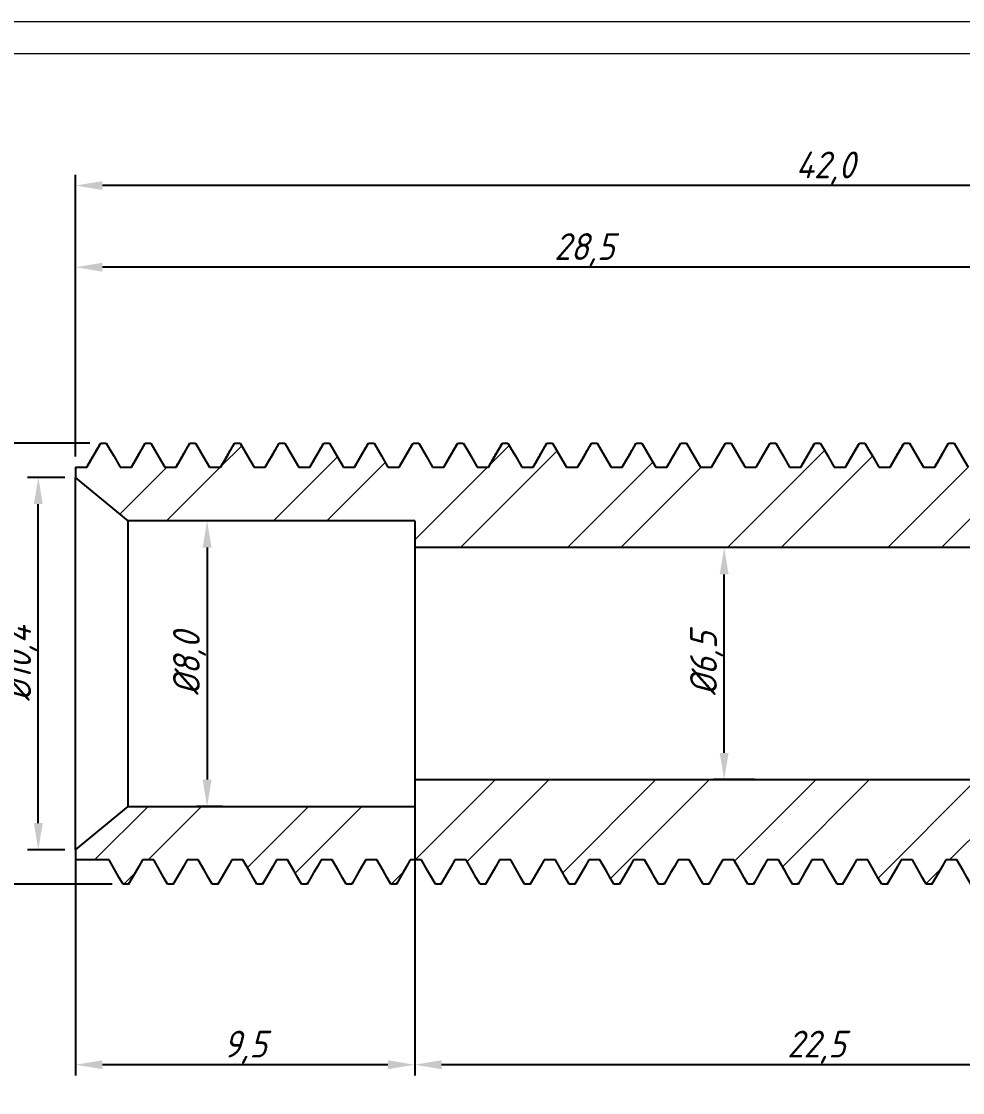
# Model space of a CAD drawing. Header units: millimetres. Extents: x 882 to 1669, y 471 to 913.
# Drawn here: x 916.48 to 942.84, y 504.34 to 534.34 of the extents above; entities that cross this region are included whole.
import ezdxf

# ---------------------------------------------------------------- set-up
doc = ezdxf.new("R2010")
doc.units = ezdxf.units.MM
doc.linetypes.add('SLD-Solid', pattern=[0])
doc.styles.add('GENISO', font='geniso.shx', dxfattribs={"oblique": 15})
doc.dimstyles.new('Scale', dxfattribs={"dimscale": 0.3, "dimtxt": 2.5, "dimasz": 2.5, "dimexe": 1, "dimexo": 1, "dimgap": 0.2, "dimtad": 1, "dimdec": 1, "dimzin": 0, "dimtxsty": 'GENISO', "dimcen": 2.5, "dimclrd": 1, "dimclre": 1, "dimclrt": 7, "dimadec": 0, "dimazin": 0, "dimtfac": 1, "dimtdec": 1, "dimtmove": 0, "dimatfit": 3, "dimfxl": 1, "dimtzin": 0, "dimlwd": -1, "dimlwe": -1, "dimarcsym": 0})
pattern_1 = [(45, (877.163, 469.484), (-2.24506, 2.24506), []), (45, (878.6596, 469.484), (-2.24506, 2.24506), [])]

# ---------------------------------------------------------------- blocks, each defined once
blk = doc.blocks.new('*D123')
at = {"color": 1, "transparency": 16777216}
for p, q in [((917.999, 522.154), (917.999, 530.043)), ((959.999, 526.154), (959.999, 530.043)), ((959.249, 529.743), (918.749, 529.743))]:
    blk.add_line(p, q, dxfattribs=at)
for points in [[(918.749, 529.868), (918.749, 529.618), (917.999, 529.743)], [(959.249, 529.868), (959.249, 529.618), (959.999, 529.743)]]:
    blk.add_solid(points, dxfattribs=at)
at = {"layer": 'Defpoints', "color": 0, "transparency": 16777216}
for p in [(917.999, 529.743), (959.999, 525.854), (917.999, 521.854)]:
    blk.add_point(p, dxfattribs=at)
at = {"color": 7, "transparency": 16777216, "insert": (938.999, 530.234), "char_height": 0.75, "attachment_point": 5, "style": 'GENISO'}
blk.add_mtext('42,0', dxfattribs=at)
blk = doc.blocks.new('*D122')
at = {"color": 1, "transparency": 16777216}
for p, q in [((917.999, 522.154), (917.999, 527.756)), ((946.499, 526.154), (946.499, 527.756)), ((945.749, 527.456), (918.749, 527.456))]:
    blk.add_line(p, q, dxfattribs=at)
for points in [[(918.749, 527.581), (918.749, 527.331), (917.999, 527.456)], [(945.749, 527.581), (945.749, 527.331), (946.499, 527.456)]]:
    blk.add_solid(points, dxfattribs=at)
at = {"layer": 'Defpoints', "color": 0, "transparency": 16777216}
for p in [(917.999, 527.456), (946.499, 525.854), (917.999, 521.854)]:
    blk.add_point(p, dxfattribs=at)
at = {"color": 7, "transparency": 16777216, "insert": (932.249, 527.947), "char_height": 0.75, "attachment_point": 5, "style": 'GENISO'}
blk.add_mtext('28,5', dxfattribs=at)
blk = doc.blocks.new('*D125')
at = {"color": 1, "transparency": 16777216}
for p, q in [((918.402, 522.53), (914.515, 522.53)), ((914.815, 510.927), (914.815, 521.78)), ((919.027, 510.177), (914.515, 510.177))]:
    blk.add_line(p, q, dxfattribs=at)
for points in [[(914.69, 521.78), (914.94, 521.78), (914.815, 522.53)], [(914.69, 510.927), (914.94, 510.927), (914.815, 510.177)]]:
    blk.add_solid(points, dxfattribs=at)
at = {"layer": 'Defpoints', "color": 0, "transparency": 16777216}
for p in [(914.815, 522.53), (918.702, 522.53), (919.327, 510.177)]:
    blk.add_point(p, dxfattribs=at)
at = {"color": 7, "transparency": 16777216, "insert": (914.38, 516.627), "char_height": 0.75, "attachment_point": 5, "rotation": 90, "style": 'GENISO'}
blk.add_mtext('M12x1.25', dxfattribs=at)
blk = doc.blocks.new('*D128')
at = {"color": 1, "transparency": 16777216}
for p, q in [((937.019, 519.604), (935.865, 519.604)), ((936.165, 513.854), (936.165, 518.854)), ((937.019, 513.104), (935.865, 513.104))]:
    blk.add_line(p, q, dxfattribs=at)
for points in [[(936.04, 518.854), (936.29, 518.854), (936.165, 519.604)], [(936.04, 513.854), (936.29, 513.854), (936.165, 513.104)]]:
    blk.add_solid(points, dxfattribs=at)
at = {"layer": 'Defpoints', "color": 0, "transparency": 16777216}
for p in [(936.165, 519.604), (937.319, 519.604), (937.319, 513.104)]:
    blk.add_point(p, dxfattribs=at)
at = {"color": 7, "transparency": 16777216, "insert": (935.674, 516.354), "char_height": 0.75, "attachment_point": 5, "rotation": 90, "style": 'GENISO'}
blk.add_mtext('%%C6,5', dxfattribs=at)
blk = doc.blocks.new('*D129')
at = {"color": 1, "transparency": 16777216}
for p, q in [((922.11, 520.354), (921.382, 520.354)), ((921.682, 519.604), (921.682, 513.104)), ((922.11, 512.354), (921.382, 512.354))]:
    blk.add_line(p, q, dxfattribs=at)
for points in [[(921.557, 519.604), (921.807, 519.604), (921.682, 520.354)], [(921.557, 513.104), (921.807, 513.104), (921.682, 512.354)]]:
    blk.add_solid(points, dxfattribs=at)
at = {"layer": 'Defpoints', "color": 0, "transparency": 16777216}
for p in [(922.41, 520.354), (921.682, 512.354), (922.41, 512.354)]:
    blk.add_point(p, dxfattribs=at)
at = {"color": 7, "transparency": 16777216, "insert": (921.191, 516.354), "char_height": 0.75, "attachment_point": 5, "rotation": 90, "style": 'GENISO'}
blk.add_mtext('%%C8,0', dxfattribs=at)
blk = doc.blocks.new('*D132')
at = {"color": 1, "transparency": 16777216}
for p, q in [((927.499, 512.054), (927.499, 504.819)), ((917.999, 510.837), (917.999, 504.819)), ((926.749, 505.119), (918.749, 505.119))]:
    blk.add_line(p, q, dxfattribs=at)
for points in [[(918.749, 505.244), (918.749, 504.994), (917.999, 505.119)], [(926.749, 505.244), (926.749, 504.994), (927.499, 505.119)]]:
    blk.add_solid(points, dxfattribs=at)
at = {"layer": 'Defpoints', "color": 0, "transparency": 16777216}
for p in [(927.499, 512.354), (917.999, 511.137), (917.999, 505.119)]:
    blk.add_point(p, dxfattribs=at)
at = {"color": 7, "transparency": 16777216, "insert": (922.749, 505.61), "char_height": 0.75, "attachment_point": 5, "style": 'GENISO'}
blk.add_mtext('9,5', dxfattribs=at)
blk = doc.blocks.new('*D134')
at = {"color": 1, "transparency": 16777216}
for p, q in [((927.499, 512.804), (927.499, 504.819)), ((949.999, 512.804), (949.999, 504.819)), ((949.249, 505.119), (928.249, 505.119))]:
    blk.add_line(p, q, dxfattribs=at)
for points in [[(928.249, 505.244), (928.249, 504.994), (927.499, 505.119)], [(949.249, 505.244), (949.249, 504.994), (949.999, 505.119)]]:
    blk.add_solid(points, dxfattribs=at)
at = {"layer": 'Defpoints', "color": 0, "transparency": 16777216}
for p in [(927.499, 513.104), (949.999, 513.104), (927.499, 505.119)]:
    blk.add_point(p, dxfattribs=at)
at = {"color": 7, "transparency": 16777216, "insert": (938.749, 505.61), "char_height": 0.75, "attachment_point": 5, "style": 'GENISO'}
blk.add_mtext('22,5', dxfattribs=at)
blk = doc.blocks.new('*D135')
at = {"color": 1, "transparency": 16777216}
for p, q in [((917.699, 521.57), (916.655, 521.57)), ((916.955, 511.887), (916.955, 520.82)), ((917.699, 511.137), (916.655, 511.137))]:
    blk.add_line(p, q, dxfattribs=at)
for points in [[(916.83, 520.82), (917.08, 520.82), (916.955, 521.57)], [(916.83, 511.887), (917.08, 511.887), (916.955, 511.137)]]:
    blk.add_solid(points, dxfattribs=at)
at = {"layer": 'Defpoints', "color": 0, "transparency": 16777216}
for p in [(916.955, 521.57), (917.999, 521.57), (917.999, 511.137)]:
    blk.add_point(p, dxfattribs=at)
at = {"color": 7, "transparency": 16777216, "insert": (916.464, 516.354), "char_height": 0.75, "attachment_point": 5, "rotation": 90, "style": 'GENISO'}
blk.add_mtext('%%C10,4', dxfattribs=at)

msp = doc.modelspace()

# ---------------------------------------------------------------- hatches: boundary and pattern name
at = {"linetype": 'Continuous', "lineweight": 18}
h = msp.add_hatch(dxfattribs=at)
h.set_pattern_fill('ANSI32', color=256, scale=0.333333, style=0)
h.set_pattern_definition(pattern_1)
h.paths.add_polyline_path([(936.2021585, 522.5303618), (935.8115335, 521.8537794), (935.4990335, 521.8537794), (935.1084085, 522.5303618), (934.9521585, 522.5303618), (934.5615335, 521.8537794), (934.2490335, 521.8537794), (933.8584085, 522.5303618), (933.7021585, 522.5303618), (933.3115335, 521.8537794), (932.9990335, 521.8537794), (932.6084085, 522.5303618), (932.4521585, 522.5303618), (932.0615335, 521.8537794), (931.7490335, 521.8537794), (931.3584085, 522.5303618), (931.2021585, 522.5303618), (930.8115335, 521.8537794), (930.4990335, 521.8537794), (930.1084085, 522.5303618), (929.9521585, 522.5303618), (929.5615335, 521.8537794), (929.2490335, 521.8537794), (928.8584085, 522.5303618), (928.7021585, 522.5303618), (928.3115335, 521.8537794), (927.9990335, 521.8537794), (927.6084085, 522.5303618), (927.4521585, 522.5303618), (927.0615335, 521.8537794), (926.7490335, 521.8537794), (926.3584085, 522.5303618), (926.2021585, 522.5303618), (925.8115335, 521.8537794), (925.4990335, 521.8537794), (925.1084085, 522.5303618), (924.9521585, 522.5303618), (924.5615335, 521.8537794), (924.2490335, 521.8537794), (923.8584085, 522.5303618), (923.7021585, 522.5303618), (923.3115335, 521.8537794), (922.9990335, 521.8537794), (922.6084085, 522.5303618), (922.4521585, 522.5303618), (922.0615335, 521.8537794), (921.7490335, 521.8537794), (921.3584085, 522.5303618), (921.2021585, 522.5303618), (920.8115335, 521.8537794), (920.4990335, 521.8537794), (920.1084085, 522.5303618), (919.9521585, 522.5303618), (919.5615335, 521.8537794), (919.2490335, 521.8537794), (918.8584085, 522.5303618), (918.7021585, 522.5303618), (918.3115335, 521.8537794), (917.9990335, 521.8537794), (917.9990335, 521.5702678), (919.4678998, 520.3537794), (927.4990335, 520.3537794), (927.4990335, 519.6037794), (949.9990335, 519.6037794), (949.9990335, 520.7037794), (950.9990335, 520.7037794), (951.3115335, 521.2450453), (951.4365335, 521.2450453), (951.7490335, 520.7037794), (951.9990335, 520.7037794), (952.3115335, 521.2450453), (952.4365335, 521.2450453), (952.7490335, 520.7037794), (952.9990335, 520.7037794), (953.3115335, 521.2450453), (953.4365335, 521.2450453), (953.7490335, 520.7037794), (953.9990335, 520.7037794), (954.3115335, 521.2450453), (954.4365335, 521.2450453), (954.7490335, 520.7037794), (954.9990335, 520.7037794), (955.3115335, 521.2450453), (955.4365335, 521.2450453), (955.7490335, 520.7037794), (955.9990335, 520.7037794), (956.3115335, 521.2450453), (956.4365335, 521.2450453), (956.7490335, 520.7037794), (956.9990335, 520.7037794), (957.3115335, 521.2450453), (957.4365335, 521.2450453), (957.7490335, 520.7037794), (957.9990335, 520.7037794), (958.3115335, 521.2450453), (958.4365335, 521.2450453), (958.7490335, 520.7037794), (958.9990335, 520.7037794), (959.3115335, 521.2450453), (959.4365335, 521.2450453), (959.7490335, 520.7037794), (959.9990335, 520.7037794), (959.9990335, 525.8537794), (946.4990335, 525.8537794), (946.4990335, 521.8537794), (942.9990335, 521.8537794), (942.6084085, 522.5303618), (942.4521585, 522.5303618), (942.0615335, 521.8537794), (941.7490335, 521.8537794), (941.3584085, 522.5303618), (941.2021585, 522.5303618), (940.8115335, 521.8537794), (940.4990335, 521.8537794), (940.1084085, 522.5303618), (939.9521585, 522.5303618), (939.5615335, 521.8537794), (939.2490335, 521.8537794), (938.8584085, 522.5303618), (938.7021585, 522.5303618), (938.3115335, 521.8537794), (937.9990335, 521.8537794), (937.6084085, 522.5303618), (937.4521585, 522.5303618), (937.0615335, 521.8537794), (936.7490335, 521.8537794), (936.3584085, 522.5303618)], flags=0)
h = msp.add_hatch(dxfattribs=at)
h.set_pattern_fill('ANSI32', color=256, scale=0.333333, style=0)
h.set_pattern_definition(pattern_1)
h.paths.add_polyline_path([(936.4365335, 510.8537794), (936.8271585, 510.1771971), (936.9834085, 510.1771971), (937.3740335, 510.8537794), (937.6865335, 510.8537794), (938.0771585, 510.1771971), (938.2334085, 510.1771971), (938.6240335, 510.8537794), (938.9365335, 510.8537794), (939.3271585, 510.1771971), (939.4834085, 510.1771971), (939.8740335, 510.8537794), (940.1865335, 510.8537794), (940.5771585, 510.1771971), (940.7334085, 510.1771971), (941.1240335, 510.8537794), (941.4365335, 510.8537794), (941.8271585, 510.1771971), (941.9834085, 510.1771971), (942.3740335, 510.8537794), (942.6865335, 510.8537794), (943.0771585, 510.1771971), (943.2334085, 510.1771971), (943.6240335, 510.8537794), (946.4990335, 510.8537794), (946.4990335, 506.8537794), (959.9990335, 506.8537794), (959.9990335, 512.0037794), (959.2490335, 512.0037794), (958.9365335, 511.4625135), (958.8115335, 511.4625135), (958.4990335, 512.0037794), (958.2490335, 512.0037794), (957.9365335, 511.4625135), (957.8115335, 511.4625135), (957.4990335, 512.0037794), (957.2490335, 512.0037794), (956.9365335, 511.4625135), (956.8115335, 511.4625135), (956.4990335, 512.0037794), (956.2490335, 512.0037794), (955.9365335, 511.4625135), (955.8115335, 511.4625135), (955.4990335, 512.0037794), (955.2490335, 512.0037794), (954.9365335, 511.4625135), (954.8115335, 511.4625135), (954.4990335, 512.0037794), (954.2490335, 512.0037794), (953.9365335, 511.4625135), (953.8115335, 511.4625135), (953.4990335, 512.0037794), (953.2490335, 512.0037794), (952.9365335, 511.4625135), (952.8115335, 511.4625135), (952.4990335, 512.0037794), (952.2490335, 512.0037794), (951.9365335, 511.4625135), (951.8115335, 511.4625135), (951.4990335, 512.0037794), (951.2490335, 512.0037794), (950.9365335, 511.4625135), (950.8115335, 511.4625135), (950.4990335, 512.0037794), (949.9990335, 512.0037794), (949.9990335, 513.1037794), (927.4990335, 513.1037794), (927.4990335, 512.3537794), (919.4678998, 512.3537794), (917.9990335, 511.137291), (917.9990335, 510.8537794), (918.9365335, 510.8537794), (919.3271585, 510.1771971), (919.4834085, 510.1771971), (919.8740335, 510.8537794), (920.1865335, 510.8537794), (920.5771585, 510.1771971), (920.7334085, 510.1771971), (921.1240335, 510.8537794), (921.4365335, 510.8537794), (921.8271585, 510.1771971), (921.9834085, 510.1771971), (922.3740335, 510.8537794), (922.6865335, 510.8537794), (923.0771585, 510.1771971), (923.2334085, 510.1771971), (923.6240335, 510.8537794), (923.9365335, 510.8537794), (924.3271585, 510.1771971), (924.4834085, 510.1771971), (924.8740335, 510.8537794), (925.1865335, 510.8537794), (925.5771585, 510.1771971), (925.7334085, 510.1771971), (926.1240335, 510.8537794), (926.4365335, 510.8537794), (926.8271585, 510.1771971), (926.9834085, 510.1771971), (927.3740335, 510.8537794), (927.6865335, 510.8537794), (928.0771585, 510.1771971), (928.2334085, 510.1771971), (928.6240335, 510.8537794), (928.9365335, 510.8537794), (929.3271585, 510.1771971), (929.4834085, 510.1771971), (929.8740335, 510.8537794), (930.1865335, 510.8537794), (930.5771585, 510.1771971), (930.7334085, 510.1771971), (931.1240335, 510.8537794), (931.4365335, 510.8537794), (931.8271585, 510.1771971), (931.9834085, 510.1771971), (932.3740335, 510.8537794), (932.6865335, 510.8537794), (933.0771585, 510.1771971), (933.2334085, 510.1771971), (933.6240335, 510.8537794), (933.9365335, 510.8537794), (934.3271585, 510.1771971), (934.4834085, 510.1771971), (934.8740335, 510.8537794), (935.1865335, 510.8537794), (935.5771585, 510.1771971), (935.7334085, 510.1771971), (936.1240335, 510.8537794)], flags=0)

# ---------------------------------------------------------------- linework, layer by layer
at = {"linetype": 'Continuous', "lineweight": 25}
for p, q in [((918.6918686, 522.5091604), (918.7021579, 522.5303619)), ((918.7021579, 522.5303619), (918.8584077, 522.5303619)), ((919.9418693, 522.5091604), (919.9521585, 522.5303619)), ((919.9521585, 522.5303619), (920.1084084, 522.5303619)), ((921.1918681, 522.5091604), (921.2021592, 522.5303619)), ((921.2021592, 522.5303619), (921.3584091, 522.5303619)), ((922.4418688, 522.5091604), (922.452158, 522.5303619)), ((922.452158, 522.5303619), (922.6084079, 522.5303619)), ((923.6918694, 522.5091604), (923.7021587, 522.5303619)), ((923.7021587, 522.5303619), (923.8584085, 522.5303619)), ((924.9418682, 522.5091604), (924.9521594, 522.5303619)), ((924.9521594, 522.5303619), (925.1084092, 522.5303619)), ((926.1918689, 522.5091604), (926.2021582, 522.5303619)), ((926.2021582, 522.5303619), (926.358408, 522.5303619)), ((927.4418677, 522.5091604), (927.4521588, 522.5303619)), ((927.4521588, 522.5303619), (927.6084087, 522.5303619)), ((928.6918684, 522.5091604), (928.7021576, 522.5303619)), ((928.7021576, 522.5303619), (928.8584094, 522.5303619)), ((929.9418691, 522.5091604), (929.9521583, 522.5303619)), ((929.9521583, 522.5303619), (930.1084082, 522.5303619)), ((931.1918688, 522.5091604), (931.202159, 522.5303619)), ((931.202159, 522.5303619), (931.3584088, 522.5303619)), ((932.4418685, 522.5091604), (932.4521587, 522.5303619)), ((932.4521587, 522.5303619), (932.6084086, 522.5303619)), ((933.6918683, 522.5091604), (933.7021585, 522.5303619)), ((933.7021585, 522.5303619), (933.8584083, 522.5303619)), ((934.9418689, 522.5091604), (934.9521582, 522.5303619)), ((934.9521582, 522.5303619), (935.108409, 522.5303619)), ((936.1918687, 522.5091604), (936.2021589, 522.5303619)), ((936.2021589, 522.5303619), (936.3584087, 522.5303619)), ((937.4418684, 522.5091604), (937.4521586, 522.5303619)), ((937.4521586, 522.5303619), (937.6084085, 522.5303619)), ((938.6918686, 522.5091604), (938.7021583, 522.5303619)), ((938.7021583, 522.5303619), (938.8584087, 522.5303619)), ((939.9418684, 522.5091604), (939.9521585, 522.5303619)), ((939.9521585, 522.5303619), (940.1084084, 522.5303619)), ((941.1918686, 522.5091604), (941.2021588, 522.5303619)), ((941.2021588, 522.5303619), (941.3584086, 522.5303619)), ((942.4418683, 522.5091604), (942.4521585, 522.5303619)), ((942.4521585, 522.5303619), (942.6084086, 522.5303619)), ((917.9990335, 521.8537794), (917.9990335, 521.570268)), ((917.9990335, 521.8537794), (918.3115332, 521.8537794)), ((919.2490342, 521.8537794), (919.5615339, 521.8537794)), ((920.499033, 521.8537794), (920.8115327, 521.8537794)), ((921.7490337, 521.8537794), (922.0615334, 521.8537794)), ((922.9990344, 521.8537794), (923.3115341, 521.8537794)), ((924.2490332, 521.8537794), (924.5615329, 521.8537794)), ((925.4990338, 521.8537794), (925.8115335, 521.8537794)), ((926.7490326, 521.8537794), (927.0615342, 521.8537794)), ((927.9990333, 521.8537794), (928.311533, 521.8537794)), ((929.249034, 521.8537794), (929.5615337, 521.8537794)), ((930.4990328, 521.8537794), (930.8115344, 521.8537794)), ((931.7490335, 521.8537794), (932.0615332, 521.8537794)), ((932.9990332, 521.8537794), (933.3115338, 521.8537794)), ((934.2490339, 521.8537794), (934.5615336, 521.8537794)), ((935.4990336, 521.8537794), (935.8115333, 521.8537794)), ((936.7490333, 521.8537794), (937.061534, 521.8537794)), ((937.9990331, 521.8537794), (938.3115337, 521.8537794)), ((939.2490338, 521.8537794), (939.5615335, 521.8537794)), ((940.4990335, 521.8537794), (940.8115337, 521.8537794)), ((941.7490337, 521.8537794), (942.0615334, 521.8537794)), ((919.4679006, 520.3537796), (917.9990335, 521.570268)), ((917.9990335, 511.1372908), (917.9990335, 521.570268)), ((927.4990342, 520.3537796), (919.4679006, 520.3537796)), ((919.4679006, 512.3537792), (919.4679006, 520.3537796)), ((927.4990342, 520.3537796), (927.4990342, 519.6037795)), ((949.9990337, 519.6037795), (927.4990342, 519.6037795)), ((927.4990342, 519.6037795), (927.4990342, 513.1037793)), ((927.4990342, 513.1037793), (927.4990342, 512.3537792)), ((927.4990342, 513.1037793), (949.9990337, 513.1037793)), ((917.9990335, 511.1372908), (919.4679006, 512.3537792)), ((919.4679006, 512.3537792), (927.4990342, 512.3537792)), ((917.9990335, 511.1372908), (917.9990335, 510.8537794)), ((918.9365326, 510.8537794), (917.9990335, 510.8537794)), ((920.1865333, 510.8537794), (919.8740336, 510.8537794)), ((921.436534, 510.8537794), (921.1240343, 510.8537794)), ((922.6865328, 510.8537794), (922.3740331, 510.8537794)), ((923.9365335, 510.8537794), (923.6240338, 510.8537794)), ((925.1865341, 510.8537794), (924.8740344, 510.8537794)), ((926.4365329, 510.8537794), (926.1240332, 510.8537794)), ((927.6865336, 510.8537794), (927.3740339, 510.8537794)), ((928.9365343, 510.8537794), (928.6240327, 510.8537794)), ((930.1865331, 510.8537794), (929.8740334, 510.8537794)), ((931.4365338, 510.8537794), (931.1240331, 510.8537794)), ((932.6865335, 510.8537794), (932.3740338, 510.8537794)), ((933.9365332, 510.8537794), (933.6240335, 510.8537794)), ((935.1865339, 510.8537794), (934.8740333, 510.8537794)), ((936.4365336, 510.8537794), (936.1240339, 510.8537794)), ((937.6865334, 510.8537794), (937.3740337, 510.8537794)), ((938.9365336, 510.8537794), (938.6240334, 510.8537794)), ((940.1865333, 510.8537794), (939.8740336, 510.8537794)), ((941.4365335, 510.8537794), (941.1240334, 510.8537794)), ((942.6865335, 510.8537794), (942.3740336, 510.8537794)), ((919.483409, 510.1771969), (919.3271591, 510.1771969)), ((919.483409, 510.1771969), (919.5064257, 510.2246193)), ((920.7334078, 510.1771969), (920.5771579, 510.1771969)), ((920.7334078, 510.1771969), (920.7564245, 510.2246193)), ((921.9834085, 510.1771969), (921.8271586, 510.1771969)), ((921.9834085, 510.1771969), (922.0064252, 510.2246193)), ((923.2334091, 510.1771969), (923.0771593, 510.1771969)), ((923.2334091, 510.1771969), (923.256424, 510.2246193)), ((924.4834079, 510.1771969), (924.3271581, 510.1771969)), ((924.4834079, 510.1771969), (924.5064246, 510.2246193)), ((925.7334086, 510.1771969), (925.5771588, 510.1771969)), ((925.7334086, 510.1771969), (925.7564253, 510.2246193)), ((926.9834093, 510.1771969), (926.8271594, 510.1771969)), ((926.9834093, 510.1771969), (927.0064241, 510.2246193)), ((928.2334081, 510.1771969), (928.0771582, 510.1771969)), ((928.2334081, 510.1771969), (928.2564248, 510.2246193)), ((929.4834088, 510.1771969), (929.3271589, 510.1771969)), ((929.4834088, 510.1771969), (929.5064255, 510.2246193)), ((930.7334094, 510.1771969), (930.5771577, 510.1771969)), ((930.7334094, 510.1771969), (930.7564243, 510.2246193)), ((931.9834082, 510.1771969), (931.8271584, 510.1771969)), ((931.9834082, 510.1771969), (932.0064249, 510.2246193)), ((933.2334089, 510.1771969), (933.0771581, 510.1771969)), ((933.2334089, 510.1771969), (933.2564247, 510.2246193)), ((934.4834086, 510.1771969), (934.3271588, 510.1771969)), ((934.4834086, 510.1771969), (934.5064244, 510.2246193)), ((935.7334084, 510.1771969), (935.5771585, 510.1771969)), ((935.7334084, 510.1771969), (935.7564251, 510.2246193)), ((936.9834081, 510.1771969), (936.8271583, 510.1771969)), ((936.9834081, 510.1771969), (937.0064248, 510.2246193)), ((938.2334088, 510.1771969), (938.0771589, 510.1771969)), ((938.2334088, 510.1771969), (938.2564246, 510.2246193)), ((939.4834085, 510.1771969), (939.3271587, 510.1771969)), ((939.4834085, 510.1771969), (939.5064248, 510.2246193)), ((940.7334087, 510.1771969), (940.5771584, 510.1771969)), ((940.7334087, 510.1771969), (940.756425, 510.2246193)), ((941.9834085, 510.1771969), (941.8271586, 510.1771969)), ((941.9834085, 510.1771969), (942.0064247, 510.2246193))]:
    msp.add_line(p, q, dxfattribs=at)
at = {"linetype": 'SLD-Solid', "lineweight": 15}
for points in [[(881.5319538, 534.3401856), (972.7954952, 534.3401856), (972.7954952, 470.5899177), (881.5319538, 470.5899177)], [(882.4266944, 533.445445), (971.9007546, 533.445445), (971.9007546, 471.4846583), (882.4266944, 471.4846583)]]:
    msp.add_lwpolyline(points, close=True, dxfattribs=at)
at = {"linetype": 'Continuous', "lineweight": 25, "flags": 128}
for points in [[(918.3115332, 521.8537794), (918.4152826, 522.0334785), (918.5190319, 522.2131777), (918.7021579, 522.5303619)], [(918.8584077, 522.5303619), (918.962157, 522.3506628), (919.0659064, 522.1709636), (919.2490342, 521.8537794)], [(919.5615339, 521.8537794), (919.6652832, 522.0334785), (919.7690326, 522.2131777), (919.9521585, 522.5303619)], [(920.1084084, 522.5303619), (920.2121577, 522.3506628), (920.3159071, 522.1709636), (920.499033, 521.8537794)], [(920.8115327, 521.8537794), (920.915282, 522.0334785), (921.0190314, 522.2131777), (921.2021592, 522.5303619)], [(921.3584091, 522.5303619), (921.4621584, 522.3506628), (921.5659077, 522.1709636), (921.7490337, 521.8537794)], [(922.0615334, 521.8537794), (922.1652827, 522.0334785), (922.2690321, 522.2131777), (922.452158, 522.5303619)], [(922.6084079, 522.5303619), (922.7121572, 522.3506628), (922.8159065, 522.1709636), (922.9990344, 521.8537794)], [(923.3115341, 521.8537794), (923.4152834, 522.0334785), (923.5190327, 522.2131777), (923.7021587, 522.5303619)], [(923.8584085, 522.5303619), (923.9621579, 522.3506628), (924.0659072, 522.1709636), (924.2490332, 521.8537794)], [(924.5615329, 521.8537794), (924.6652822, 522.0334785), (924.7690315, 522.2131777), (924.9521594, 522.5303619)], [(925.1084092, 522.5303619), (925.2121585, 522.3506628), (925.3159079, 522.1709636), (925.4990338, 521.8537794)], [(925.8115335, 521.8537794), (925.9152829, 522.0334785), (926.0190322, 522.2131777), (926.2021582, 522.5303619)], [(926.358408, 522.5303619), (926.4621573, 522.3506628), (926.5659067, 522.1709636), (926.7490326, 521.8537794)], [(927.0615342, 521.8537794), (927.1652835, 522.0334785), (927.2690329, 522.2131777), (927.4521588, 522.5303619)], [(927.6084087, 522.5303619), (927.712158, 522.3506628), (927.8159073, 522.1709636), (927.9990333, 521.8537794)], [(928.311533, 521.8537794), (928.4152823, 522.0334785), (928.5190317, 522.2131777), (928.7021576, 522.5303619)], [(928.8584094, 522.5303619), (928.9621587, 522.3506628), (929.065908, 522.1709636), (929.249034, 521.8537794)], [(929.5615337, 521.8537794), (929.665283, 522.0334785), (929.7690323, 522.2131777), (929.9521583, 522.5303619)], [(930.1084082, 522.5303619), (930.2121575, 522.3506628), (930.3159068, 522.1709636), (930.4990328, 521.8537794)], [(930.8115344, 521.8537794), (930.9152828, 522.0334785), (931.0190321, 522.2131777), (931.202159, 522.5303619)], [(931.3584088, 522.5303619), (931.4621582, 522.3506628), (931.5659075, 522.1709636), (931.7490335, 521.8537794)], [(932.0615332, 521.8537794), (932.1652825, 522.0334785), (932.2690318, 522.2131777), (932.4521587, 522.5303619)], [(932.6084086, 522.5303619), (932.7121579, 522.3506628), (932.8159072, 522.1709636), (932.9990332, 521.8537794)], [(933.3115338, 521.8537794), (933.4152832, 522.0334785), (933.5190325, 522.2131777), (933.7021585, 522.5303619)], [(933.8584083, 522.5303619), (933.9621576, 522.3506628), (934.065907, 522.1709636), (934.2490339, 521.8537794)], [(934.5615336, 521.8537794), (934.6652829, 522.0334785), (934.7690322, 522.2131777), (934.9521582, 522.5303619)], [(935.108409, 522.5303619), (935.2121583, 522.3506628), (935.3159076, 522.1709636), (935.4990336, 521.8537794)], [(935.8115333, 521.8537794), (935.9152826, 522.0334785), (936.019032, 522.2131777), (936.2021589, 522.5303619)], [(936.3584087, 522.5303619), (936.4621581, 522.3506628), (936.5659074, 522.1709636), (936.7490333, 521.8537794)], [(937.061534, 521.8537794), (937.1652833, 522.0334785), (937.2690326, 522.2131777), (937.4521586, 522.5303619)], [(937.6084085, 522.5303619), (937.7121578, 522.3506628), (937.8159071, 522.1709636), (937.9990331, 521.8537794)], [(938.3115337, 521.8537794), (938.4152831, 522.0334785), (938.5190324, 522.2131777), (938.7021583, 522.5303619)], [(938.8584087, 522.5303619), (938.962158, 522.3506628), (939.0659073, 522.1709636), (939.2490338, 521.8537794)], [(939.5615335, 521.8537794), (939.6652828, 522.0334785), (939.7690321, 522.2131777), (939.9521585, 522.5303619)], [(940.1084084, 522.5303619), (940.2121577, 522.3506628), (940.3159071, 522.1709636), (940.4990335, 521.8537794)], [(940.8115337, 521.8537794), (940.915283, 522.0334785), (941.0190323, 522.2131777), (941.2021588, 522.5303619)], [(941.3584086, 522.5303619), (941.4621579, 522.3506628), (941.5659073, 522.1709636), (941.7490337, 521.8537794)], [(942.0615334, 521.8537794), (942.1652827, 522.0334785), (942.2690321, 522.2131777), (942.4521585, 522.5303619)], [(942.6084086, 522.5303619), (942.7121579, 522.3506628), (942.8159072, 522.1709636), (942.9990334, 521.8537794)], [(919.3271591, 510.1771969), (919.2234098, 510.356896), (919.1196605, 510.5365952), (918.9365326, 510.8537794)], [(919.8740336, 510.8537794), (919.7702843, 510.6740803), (919.6665349, 510.4943811), (919.483409, 510.1771969)], [(920.5771579, 510.1771969), (920.4734086, 510.356896), (920.3696593, 510.5365952), (920.1865333, 510.8537794)], [(921.1240343, 510.8537794), (921.0202849, 510.6740803), (920.9165356, 510.4943811), (920.7334078, 510.1771969)], [(921.8271586, 510.1771969), (921.7234093, 510.356896), (921.6196599, 510.5365952), (921.436534, 510.8537794)], [(922.3740331, 510.8537794), (922.2702837, 510.6740803), (922.1665344, 510.4943811), (921.9834085, 510.1771969)], [(923.0771593, 510.1771969), (922.9734099, 510.356896), (922.8696606, 510.5365952), (922.6865328, 510.8537794)], [(923.6240338, 510.8537794), (923.5202844, 510.6740803), (923.4165351, 510.4943811), (923.2334091, 510.1771969)], [(924.3271581, 510.1771969), (924.2234087, 510.356896), (924.1196594, 510.5365952), (923.9365335, 510.8537794)], [(924.8740344, 510.8537794), (924.7702851, 510.6740803), (924.6665358, 510.4943811), (924.4834079, 510.1771969)], [(925.5771588, 510.1771969), (925.4734094, 510.356896), (925.3696601, 510.5365952), (925.1865341, 510.8537794)], [(926.1240332, 510.8537794), (926.0202839, 510.6740803), (925.9165346, 510.4943811), (925.7334086, 510.1771969)], [(926.8271594, 510.1771969), (926.7234101, 510.356896), (926.6196608, 510.5365952), (926.4365329, 510.8537794)], [(927.3740339, 510.8537794), (927.2702846, 510.6740803), (927.1665352, 510.4943811), (926.9834093, 510.1771969)], [(928.0771582, 510.1771969), (927.9734089, 510.356896), (927.8696596, 510.5365952), (927.6865336, 510.8537794)], [(928.6240327, 510.8537794), (928.5202834, 510.6740803), (928.416534, 510.4943811), (928.2334081, 510.1771969)], [(929.3271589, 510.1771969), (929.2234096, 510.356896), (929.1196602, 510.5365952), (928.9365343, 510.8537794)], [(929.8740334, 510.8537794), (929.770284, 510.6740803), (929.6665347, 510.4943811), (929.4834088, 510.1771969)], [(930.5771577, 510.1771969), (930.4734084, 510.356896), (930.369659, 510.5365952), (930.1865331, 510.8537794)], [(931.1240331, 510.8537794), (931.0202838, 510.6740803), (930.9165345, 510.4943811), (930.7334094, 510.1771969)], [(931.8271584, 510.1771969), (931.723409, 510.356896), (931.6196597, 510.5365952), (931.4365338, 510.8537794)], [(932.3740338, 510.8537794), (932.2702845, 510.6740803), (932.1665351, 510.4943811), (931.9834082, 510.1771969)], [(933.0771581, 510.1771969), (932.9734088, 510.356896), (932.8696595, 510.5365952), (932.6865335, 510.8537794)], [(933.6240335, 510.8537794), (933.5202842, 510.6740803), (933.4165349, 510.4943811), (933.2334089, 510.1771969)], [(934.3271588, 510.1771969), (934.2234095, 510.356896), (934.1196601, 510.5365952), (933.9365332, 510.8537794)], [(934.8740333, 510.8537794), (934.7702839, 510.6740803), (934.6665346, 510.4943811), (934.4834086, 510.1771969)], [(935.5771585, 510.1771969), (935.4734092, 510.356896), (935.3696599, 510.5365952), (935.1865339, 510.8537794)], [(936.1240339, 510.8537794), (936.0202846, 510.6740803), (935.9165353, 510.4943811), (935.7334084, 510.1771969)], [(936.8271583, 510.1771969), (936.7234089, 510.356896), (936.6196596, 510.5365952), (936.4365336, 510.8537794)], [(937.3740337, 510.8537794), (937.2702843, 510.6740803), (937.166535, 510.4943811), (936.9834081, 510.1771969)], [(938.0771589, 510.1771969), (937.9734096, 510.356896), (937.8696603, 510.5365952), (937.6865334, 510.8537794)], [(938.6240334, 510.8537794), (938.5202841, 510.6740803), (938.4165347, 510.4943811), (938.2334088, 510.1771969)], [(939.3271587, 510.1771969), (939.2234093, 510.356896), (939.11966, 510.5365952), (938.9365336, 510.8537794)], [(939.8740336, 510.8537794), (939.7702843, 510.6740803), (939.666535, 510.4943811), (939.4834085, 510.1771969)], [(940.5771584, 510.1771969), (940.4734091, 510.356896), (940.3696597, 510.5365952), (940.1865333, 510.8537794)], [(941.1240334, 510.8537794), (941.020284, 510.6740803), (940.9165347, 510.4943811), (940.7334087, 510.1771969)], [(941.8271586, 510.1771969), (941.7234093, 510.356896), (941.61966, 510.5365952), (941.4365335, 510.8537794)], [(942.3740336, 510.8537794), (942.2702842, 510.6740803), (942.1665349, 510.4943811), (941.9834085, 510.1771969)], [(943.0771586, 510.1771969), (942.9734093, 510.356896), (942.8696599, 510.5365952), (942.6865335, 510.8537794)]]:
    msp.add_lwpolyline(points, dxfattribs=at)
at = {"linetype": 'Continuous', "lineweight": 25}
for points, knots in [([(918.6920269, 522.5216368), (918.6267114, 522.408676), (918.4979857, 522.1860496), (918.3692316, 521.9634377), (918.3058075, 521.8537794)], [0, 0, 0, 0, 0.5074012728, 1, 1, 1, 1]), ([(919.9420257, 522.5216368), (919.8767109, 522.4086759), (919.7479866, 522.1860492), (919.6192324, 521.9634377), (919.5558081, 521.8537794)], [0, 0, 0, 0, 0.5074006774, 1, 1, 1, 1]), ([(921.1920264, 522.5216368), (921.1267109, 522.408676), (920.9979852, 522.1860496), (920.8692311, 521.9634377), (920.8058069, 521.8537794)], [0, 0, 0, 0, 0.5074012728, 1, 1, 1, 1]), ([(922.4420271, 522.5216368), (922.3767115, 522.408676), (922.2479859, 522.1860496), (922.1192317, 521.9634377), (922.0558076, 521.8537794)], [0, 0, 0, 0, 0.5074012728, 1, 1, 1, 1]), ([(923.6920259, 522.5216368), (923.6267102, 522.408676), (923.4979845, 522.1860501), (923.3692317, 521.9634378), (923.3058083, 521.8537794)], [0, 0, 0, 0, 0.5074018861, 1, 1, 1, 1]), ([(924.9420266, 522.5216368), (924.876711, 522.408676), (924.7479854, 522.1860496), (924.6192312, 521.9634377), (924.5558071, 521.8537794)], [0, 0, 0, 0, 0.5074012728, 1, 1, 1, 1]), ([(926.1920272, 522.5216368), (926.1267117, 522.408676), (925.997986, 522.1860496), (925.8692319, 521.9634377), (925.8058078, 521.8537794)], [0, 0, 0, 0, 0.5074012728, 1, 1, 1, 1]), ([(927.442026, 522.5216368), (927.3767104, 522.408676), (927.2479846, 522.1860501), (927.1192318, 521.9634378), (927.0558084, 521.8537794)], [0, 0, 0, 0, 0.5074018861, 1, 1, 1, 1]), ([(928.6920267, 522.5216368), (928.6267112, 522.408676), (928.4979855, 522.1860496), (928.3692314, 521.9634377), (928.3058072, 521.8537794)], [0, 0, 0, 0, 0.5074012728, 1, 1, 1, 1]), ([(929.9420274, 522.5216368), (929.8767118, 522.408676), (929.7479862, 522.1860496), (929.619232, 521.9634377), (929.5558079, 521.8537794)], [0, 0, 0, 0, 0.5074012728, 1, 1, 1, 1]), ([(931.1920262, 522.5216368), (931.1267111, 522.4086759), (930.9979861, 522.1860491), (930.8692313, 521.9634377), (930.8058067, 521.8537794)], [0, 0, 0, 0, 0.5074006685, 1, 1, 1, 1]), ([(932.4420269, 522.5216368), (932.3767113, 522.408676), (932.2479857, 522.1860496), (932.1192315, 521.9634377), (932.0558074, 521.8537794)], [0, 0, 0, 0, 0.5074012728, 1, 1, 1, 1]), ([(933.6920266, 522.5216368), (933.626711, 522.408676), (933.4979854, 522.1860496), (933.3692313, 521.9634377), (933.3058071, 521.8537794)], [0, 0, 0, 0, 0.5074012728, 1, 1, 1, 1]), ([(934.9420263, 522.5216368), (934.8767107, 522.408676), (934.747985, 522.1860499), (934.6192316, 521.9634378), (934.5558078, 521.8537794)], [0, 0, 0, 0, 0.50740157944, 1, 1, 1, 1]), ([(936.192027, 522.5216368), (936.1267115, 522.408676), (935.9979858, 522.1860496), (935.8692317, 521.9634377), (935.8058075, 521.8537794)], [0, 0, 0, 0, 0.5074012728, 1, 1, 1, 1]), ([(937.4420267, 522.5216368), (937.3767112, 522.408676), (937.2479856, 522.1860496), (937.1192314, 521.9634377), (937.0558073, 521.8537794)], [0, 0, 0, 0, 0.5074012728, 1, 1, 1, 1]), ([(938.6920265, 522.5216368), (938.6267109, 522.408676), (938.4979852, 522.1860499), (938.3692317, 521.9634378), (938.3058079, 521.8537794)], [0, 0, 0, 0, 0.50740157944, 1, 1, 1, 1]), ([(939.9420267, 522.5216368), (939.8767111, 522.408676), (939.7479855, 522.1860497), (939.6192316, 521.9634377), (939.5558077, 521.8537794)], [0, 0, 0, 0, 0.5074014261, 1, 1, 1, 1]), ([(941.1920264, 522.5216368), (941.1267111, 522.4086759), (940.9979858, 522.1860495), (940.8692316, 521.9634377), (940.8058074, 521.8537794)], [0, 0, 0, 0, 0.50740112395, 1, 1, 1, 1]), ([(942.4420266, 522.5216368), (942.3767111, 522.408676), (942.2479854, 522.1860497), (942.1192316, 521.9634377), (942.0558076, 521.8537794)], [0, 0, 0, 0, 0.5074014261, 1, 1, 1, 1])]:
    msp.add_open_spline(points, degree=3, knots=knots, dxfattribs=at)

# ---------------------------------------------------------------- dimensions: what is measured, and where the dimension line sits
for base, p1, p2, picture, middle in [((917.9990335, 529.7431145), (959.9990339, 525.8537791), (917.9990335, 521.8537794), '*D123', (938.9990337, 530.2344383)), ((917.9990335, 527.4555155), (946.4990335, 525.8537791), (917.9990335, 521.8537794), '*D122', (932.2490335, 527.9468393)), ((927.4990342, 505.1189733), (949.9990337, 513.1037793), (927.4990342, 513.1037793), '*D134', (938.7490339, 505.6102971)), ((917.9990335, 505.1189733), (927.4990342, 512.3537792), (917.9990335, 511.1372908), '*D132', (922.7490338, 505.610042))]:
    dim = msp.add_linear_dim(base=base, p1=p1, p2=p2, dimstyle='Scale')
    dim.commit()
    dim.dimension.update_dxf_attribs({"geometry": picture, "text_midpoint": middle})
dim = msp.add_linear_dim(base=(914.8146395, 522.5303619), p1=(919.3271591, 510.1771969), p2=(918.7021579, 522.5303619), angle=90, text='M12x1.25', dimstyle='Scale')
dim.commit()
dim.dimension.update_dxf_attribs({"geometry": '*D125', "text_midpoint": (914.8146395, 516.6272288), "dimtype": 160})
for base, p1, p2, picture, middle in [((916.9554643, 521.570268), (917.9990335, 511.1372908), (917.9990335, 521.570268), '*D135', (916.4642143, 516.3537794)), ((921.6821013, 512.3537792), (922.4097911, 520.3537796), (922.4097911, 512.3537792), '*D129', (921.1908513, 516.3537794)), ((936.1648002, 519.6037795), (937.3188086, 513.1037793), (937.3188086, 519.6037795), '*D128', (935.6735502, 516.3537794))]:
    dim = msp.add_linear_dim(base=base, p1=p1, p2=p2, angle=90, text='%%C<>', dimstyle='Scale')
    dim.commit()
    dim.dimension.update_dxf_attribs({"geometry": picture, "text_midpoint": middle})

doc.saveas('drawing.dxf')
